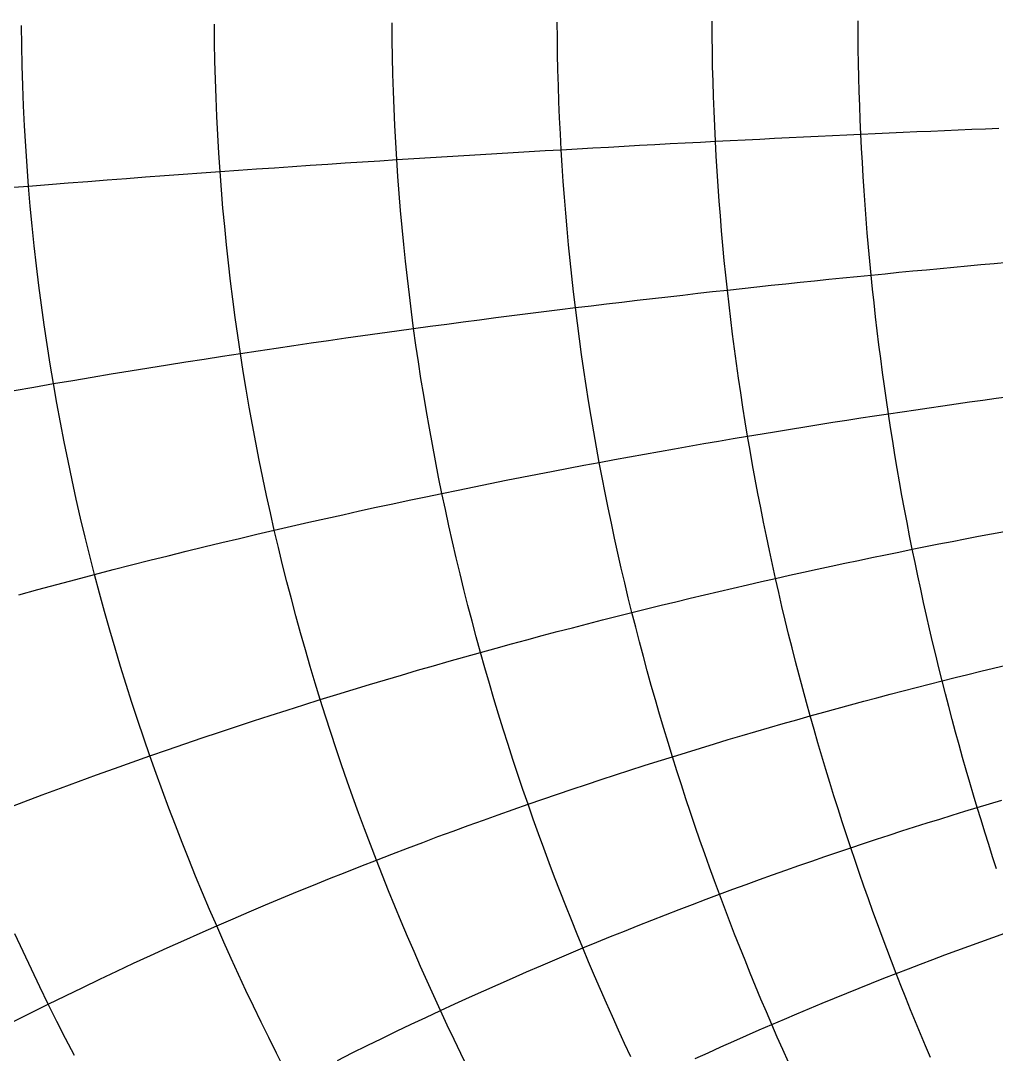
# Model space of a CAD drawing. Header units: metres. Extents: x -3.79 to 3.79, y -1 to 0.
# Drawn here: x -0.8034 to -0.4814, y -0.3447 to -0.0037 of the extents above; entities that cross this region are included whole.
import ezdxf

# ---------------------------------------------------------------- set-up
doc = ezdxf.new("R2010")
doc.units = ezdxf.units.M

msp = doc.modelspace()

# ---------------------------------------------------------------- linework, layer by layer
for p, q in [((-0.80298, -0.01192), (-0.80306, -0.00527)), ((-0.7394, -0.01093), (-0.73946, -0.00484)), ((-0.68078, -0.01013), (-0.68083, -0.00448)), ((-0.62627, -0.00945), (-0.62631, -0.00418)), ((-0.5752, -0.00889), (-0.57524, -0.00393)), ((-0.52704, -0.00841), (-0.52708, -0.00372)), ((-0.68068, -0.01577), (-0.68078, -0.01013)), ((-0.62619, -0.01472), (-0.62627, -0.00945)), ((-0.57513, -0.01384), (-0.5752, -0.00889)), ((-0.52699, -0.01309), (-0.52704, -0.00841)), ((-0.80284, -0.01856), (-0.80298, -0.01192)), ((-0.73928, -0.01703), (-0.7394, -0.01093)), ((-0.52691, -0.01777), (-0.52699, -0.01309)), ((-0.73912, -0.02312), (-0.73928, -0.01703)), ((-0.68055, -0.02141), (-0.68068, -0.01577)), ((-0.62608, -0.01999), (-0.62619, -0.01472)), ((-0.57504, -0.01879), (-0.57513, -0.01384)), ((-0.80264, -0.02519), (-0.80284, -0.01856)), ((-0.62593, -0.02525), (-0.62608, -0.01999)), ((-0.57491, -0.02374), (-0.57504, -0.01879)), ((-0.5268, -0.02246), (-0.52691, -0.01777)), ((-0.73891, -0.0292), (-0.73912, -0.02312)), ((-0.68037, -0.02705), (-0.68055, -0.02141)), ((-0.57476, -0.02869), (-0.57491, -0.02374)), ((-0.52667, -0.02714), (-0.5268, -0.02246)), ((-0.80238, -0.03183), (-0.80264, -0.02519)), ((-0.68015, -0.03268), (-0.68037, -0.02705)), ((-0.62575, -0.03051), (-0.62593, -0.02525)), ((-0.52651, -0.03182), (-0.52667, -0.02714)), ((-0.73864, -0.03529), (-0.73891, -0.0292)), ((-0.62553, -0.03577), (-0.62575, -0.03051)), ((-0.57458, -0.03363), (-0.57476, -0.02869)), ((-0.80206, -0.03845), (-0.80238, -0.03183)), ((-0.6799, -0.03831), (-0.68015, -0.03268)), ((-0.57437, -0.03857), (-0.57458, -0.03363)), ((-0.52633, -0.03649), (-0.52651, -0.03182)), ((-0.73833, -0.04136), (-0.73864, -0.03529)), ((-0.62528, -0.04103), (-0.62553, -0.03577)), ((-0.52613, -0.04116), (-0.52633, -0.03649)), ((-0.80168, -0.04507), (-0.80206, -0.03845)), ((-0.6796, -0.04394), (-0.6799, -0.03831)), ((-0.57413, -0.04351), (-0.57437, -0.03857)), ((-0.52147, -0.04095), (-0.51684, -0.04074)), ((-0.51684, -0.04074), (-0.51223, -0.04053)), ((-0.51223, -0.04053), (-0.50764, -0.04033)), ((-0.50764, -0.04033), (-0.50307, -0.04012)), ((-0.50307, -0.04012), (-0.49853, -0.03993)), ((-0.49853, -0.03993), (-0.49401, -0.03973)), ((-0.49401, -0.03973), (-0.48951, -0.03954)), ((-0.48951, -0.03954), (-0.48504, -0.03935)), ((-0.48504, -0.03935), (-0.48058, -0.03916)), ((-0.73798, -0.04743), (-0.73833, -0.04136)), ((-0.67926, -0.04956), (-0.6796, -0.04394)), ((-0.625, -0.04628), (-0.62528, -0.04103)), ((-0.5941, -0.04456), (-0.58907, -0.04429)), ((-0.58907, -0.04429), (-0.58406, -0.04403)), ((-0.58406, -0.04403), (-0.57908, -0.04377)), ((-0.57908, -0.04377), (-0.57413, -0.04351)), ((-0.57413, -0.04351), (-0.56921, -0.04326)), ((-0.57386, -0.04844), (-0.57413, -0.04351)), ((-0.56921, -0.04326), (-0.56431, -0.04301)), ((-0.56431, -0.04301), (-0.55945, -0.04277)), ((-0.55945, -0.04277), (-0.55461, -0.04253)), ((-0.55461, -0.04253), (-0.5498, -0.04229)), ((-0.5498, -0.04229), (-0.54501, -0.04206)), ((-0.54501, -0.04206), (-0.54026, -0.04183)), ((-0.54026, -0.04183), (-0.53552, -0.0416)), ((-0.53552, -0.0416), (-0.53081, -0.04138)), ((-0.53081, -0.04138), (-0.52613, -0.04116)), ((-0.52613, -0.04116), (-0.52147, -0.04095)), ((-0.5259, -0.04583), (-0.52613, -0.04116)), ((-0.80124, -0.05168), (-0.80168, -0.04507)), ((-0.73757, -0.0535), (-0.73798, -0.04743)), ((-0.65167, -0.04784), (-0.64626, -0.04752)), ((-0.64626, -0.04752), (-0.64089, -0.0472)), ((-0.64089, -0.0472), (-0.63556, -0.04689)), ((-0.63556, -0.04689), (-0.63026, -0.04658)), ((-0.63026, -0.04658), (-0.625, -0.04628)), ((-0.625, -0.04628), (-0.61977, -0.04598)), ((-0.62468, -0.05152), (-0.625, -0.04628)), ((-0.61977, -0.04598), (-0.61457, -0.04568)), ((-0.61457, -0.04568), (-0.60941, -0.0454)), ((-0.60941, -0.0454), (-0.60427, -0.04511)), ((-0.60427, -0.04511), (-0.59917, -0.04484)), ((-0.59917, -0.04484), (-0.5941, -0.04456)), ((-0.52565, -0.0505), (-0.5259, -0.04583)), ((-0.70786, -0.05143), (-0.70206, -0.05105)), ((-0.70206, -0.05105), (-0.69629, -0.05066)), ((-0.69629, -0.05066), (-0.69058, -0.05029)), ((-0.69058, -0.05029), (-0.6849, -0.04992)), ((-0.6849, -0.04992), (-0.67926, -0.04956)), ((-0.67926, -0.04956), (-0.67366, -0.0492)), ((-0.67888, -0.05517), (-0.67926, -0.04956)), ((-0.67366, -0.0492), (-0.66811, -0.04885)), ((-0.66811, -0.04885), (-0.66259, -0.04851)), ((-0.66259, -0.04851), (-0.65711, -0.04818)), ((-0.65711, -0.04818), (-0.65167, -0.04784)), ((-0.57356, -0.05337), (-0.57386, -0.04844)), ((-0.52537, -0.05516), (-0.52565, -0.0505)), ((-0.80074, -0.05828), (-0.80124, -0.05168)), ((-0.75596, -0.05483), (-0.74978, -0.05438)), ((-0.74978, -0.05438), (-0.74365, -0.05393)), ((-0.74365, -0.05393), (-0.73757, -0.0535)), ((-0.73757, -0.0535), (-0.73153, -0.05307)), ((-0.73711, -0.05955), (-0.73757, -0.0535)), ((-0.73153, -0.05307), (-0.72555, -0.05265)), ((-0.72555, -0.05265), (-0.71961, -0.05224)), ((-0.71961, -0.05224), (-0.71371, -0.05183)), ((-0.71371, -0.05183), (-0.70786, -0.05143)), ((-0.62433, -0.05676), (-0.62468, -0.05152)), ((-0.57324, -0.0583), (-0.57356, -0.05337)), ((-0.80074, -0.05828), (-0.79418, -0.05776)), ((-0.79418, -0.05776), (-0.78767, -0.05724)), ((-0.78767, -0.05724), (-0.78122, -0.05674)), ((-0.78122, -0.05674), (-0.77483, -0.05625)), ((-0.77483, -0.05625), (-0.76849, -0.05577)), ((-0.76849, -0.05577), (-0.7622, -0.05529)), ((-0.7622, -0.05529), (-0.75596, -0.05483)), ((-0.67846, -0.06078), (-0.67888, -0.05517)), ((-0.62394, -0.06199), (-0.62433, -0.05676)), ((-0.52507, -0.05982), (-0.52537, -0.05516)), ((-0.80737, -0.05881), (-0.80074, -0.05828)), ((-0.80019, -0.06487), (-0.80074, -0.05828)), ((-0.73661, -0.06559), (-0.73711, -0.05955)), ((-0.67801, -0.06637), (-0.67846, -0.06078)), ((-0.57288, -0.06322), (-0.57324, -0.0583)), ((-0.52475, -0.06447), (-0.52507, -0.05982)), ((-0.62353, -0.06722), (-0.62394, -0.06199)), ((-0.5725, -0.06813), (-0.57288, -0.06322)), ((-0.52439, -0.06911), (-0.52475, -0.06447)), ((-0.79957, -0.07144), (-0.80019, -0.06487)), ((-0.73605, -0.07163), (-0.73661, -0.06559)), ((-0.67751, -0.07196), (-0.67801, -0.06637)), ((-0.62308, -0.07243), (-0.62353, -0.06722)), ((-0.57209, -0.07303), (-0.5725, -0.06813)), ((-0.79889, -0.07801), (-0.79957, -0.07144)), ((-0.52402, -0.07376), (-0.52439, -0.06911)), ((-0.73545, -0.07765), (-0.73605, -0.07163)), ((-0.67697, -0.07754), (-0.67751, -0.07196)), ((-0.62259, -0.07764), (-0.62308, -0.07243)), ((-0.57165, -0.07793), (-0.57209, -0.07303)), ((-0.52362, -0.07839), (-0.52402, -0.07376)), ((-0.79816, -0.08455), (-0.79889, -0.07801)), ((-0.73481, -0.08366), (-0.73545, -0.07765)), ((-0.67639, -0.08311), (-0.67697, -0.07754)), ((-0.62207, -0.08285), (-0.62259, -0.07764)), ((-0.57119, -0.08282), (-0.57165, -0.07793)), ((-0.5232, -0.08302), (-0.52362, -0.07839)), ((-0.79737, -0.09109), (-0.79816, -0.08455)), ((-0.73411, -0.08966), (-0.73481, -0.08366)), ((-0.67578, -0.08867), (-0.67639, -0.08311)), ((-0.62152, -0.08804), (-0.62207, -0.08285)), ((-0.57069, -0.08771), (-0.57119, -0.08282)), ((-0.52276, -0.08764), (-0.5232, -0.08302)), ((-0.49995, -0.08545), (-0.49546, -0.08503)), ((-0.49546, -0.08503), (-0.49099, -0.08461)), ((-0.49099, -0.08461), (-0.48654, -0.08421)), ((-0.48654, -0.08421), (-0.48211, -0.08381)), ((-0.48211, -0.08381), (-0.47769, -0.08341)), ((-0.62094, -0.09322), (-0.62152, -0.08804)), ((-0.57017, -0.09258), (-0.57069, -0.08771)), ((-0.53672, -0.08904), (-0.53204, -0.08857)), ((-0.53204, -0.08857), (-0.52739, -0.0881)), ((-0.52739, -0.0881), (-0.52276, -0.08764)), ((-0.52276, -0.08764), (-0.51815, -0.08719)), ((-0.52229, -0.09225), (-0.52276, -0.08764)), ((-0.51815, -0.08719), (-0.51357, -0.08674)), ((-0.51357, -0.08674), (-0.50901, -0.0863)), ((-0.50901, -0.0863), (-0.50447, -0.08587)), ((-0.50447, -0.08587), (-0.49995, -0.08545)), ((-0.79652, -0.0976), (-0.79737, -0.09109)), ((-0.73337, -0.09565), (-0.73411, -0.08966)), ((-0.67512, -0.09422), (-0.67578, -0.08867)), ((-0.57017, -0.09258), (-0.56532, -0.09205)), ((-0.56532, -0.09205), (-0.56048, -0.09153)), ((-0.56048, -0.09153), (-0.55568, -0.09102)), ((-0.55568, -0.09102), (-0.5509, -0.09051)), ((-0.5509, -0.09051), (-0.54615, -0.09001)), ((-0.54615, -0.09001), (-0.54142, -0.08952)), ((-0.54142, -0.08952), (-0.53672, -0.08904)), ((-0.67443, -0.09976), (-0.67512, -0.09422)), ((-0.62033, -0.09839), (-0.62094, -0.09322)), ((-0.59991, -0.09595), (-0.59488, -0.09537)), ((-0.59488, -0.09537), (-0.58988, -0.09479)), ((-0.58988, -0.09479), (-0.58491, -0.09423)), ((-0.58491, -0.09423), (-0.57997, -0.09367)), ((-0.57997, -0.09367), (-0.57506, -0.09312)), ((-0.57506, -0.09312), (-0.57017, -0.09258)), ((-0.56962, -0.09745), (-0.57017, -0.09258)), ((-0.5218, -0.09686), (-0.52229, -0.09225)), ((-0.79561, -0.1041), (-0.79652, -0.0976)), ((-0.73258, -0.10162), (-0.73337, -0.09565)), ((-0.62551, -0.09903), (-0.62033, -0.09839)), ((-0.62033, -0.09839), (-0.61518, -0.09777)), ((-0.61968, -0.10356), (-0.62033, -0.09839)), ((-0.61518, -0.09777), (-0.61006, -0.09715)), ((-0.61006, -0.09715), (-0.60497, -0.09655)), ((-0.60497, -0.09655), (-0.59991, -0.09595)), ((-0.56905, -0.10231), (-0.56962, -0.09745)), ((-0.52129, -0.10146), (-0.5218, -0.09686)), ((-0.73175, -0.10757), (-0.73258, -0.10162)), ((-0.6737, -0.10528), (-0.67443, -0.09976)), ((-0.65193, -0.10238), (-0.64658, -0.10169)), ((-0.64658, -0.10169), (-0.64126, -0.10101)), ((-0.64126, -0.10101), (-0.63598, -0.10034)), ((-0.63598, -0.10034), (-0.63073, -0.09968)), ((-0.63073, -0.09968), (-0.62551, -0.09903)), ((-0.52075, -0.10605), (-0.52129, -0.10146)), ((-0.79465, -0.11058), (-0.79561, -0.1041)), ((-0.67923, -0.10604), (-0.6737, -0.10528)), ((-0.6737, -0.10528), (-0.6682, -0.10454)), ((-0.67293, -0.11079), (-0.6737, -0.10528)), ((-0.6682, -0.10454), (-0.66274, -0.1038)), ((-0.66274, -0.1038), (-0.65732, -0.10309)), ((-0.65732, -0.10309), (-0.65193, -0.10238)), ((-0.619, -0.10871), (-0.61968, -0.10356)), ((-0.56845, -0.10716), (-0.56905, -0.10231)), ((-0.73087, -0.11351), (-0.73175, -0.10757)), ((-0.70176, -0.1092), (-0.69607, -0.10839)), ((-0.69607, -0.10839), (-0.69042, -0.10759)), ((-0.69042, -0.10759), (-0.68481, -0.10681)), ((-0.68481, -0.10681), (-0.67923, -0.10604)), ((-0.61829, -0.11385), (-0.619, -0.10871)), ((-0.56782, -0.11199), (-0.56845, -0.10716)), ((-0.52019, -0.11063), (-0.52075, -0.10605)), ((-0.79364, -0.11704), (-0.79465, -0.11058)), ((-0.72496, -0.11262), (-0.7191, -0.11174)), ((-0.7191, -0.11174), (-0.71328, -0.11088)), ((-0.71328, -0.11088), (-0.7075, -0.11003)), ((-0.7075, -0.11003), (-0.70176, -0.1092)), ((-0.67212, -0.11628), (-0.67293, -0.11079)), ((-0.56716, -0.11682), (-0.56782, -0.11199)), ((-0.5196, -0.11521), (-0.52019, -0.11063)), ((-0.74886, -0.1163), (-0.74282, -0.11535)), ((-0.74282, -0.11535), (-0.73682, -0.11442)), ((-0.73682, -0.11442), (-0.73087, -0.11351)), ((-0.73087, -0.11351), (-0.72496, -0.11262)), ((-0.72994, -0.11943), (-0.73087, -0.11351)), ((-0.61755, -0.11897), (-0.61829, -0.11385)), ((-0.519, -0.11977), (-0.5196, -0.11521)), ((-0.79256, -0.12347), (-0.79364, -0.11704)), ((-0.77353, -0.12027), (-0.76729, -0.11925)), ((-0.76729, -0.11925), (-0.7611, -0.11825)), ((-0.7611, -0.11825), (-0.75496, -0.11726)), ((-0.75496, -0.11726), (-0.74886, -0.1163)), ((-0.67128, -0.12176), (-0.67212, -0.11628)), ((-0.61678, -0.12409), (-0.61755, -0.11897)), ((-0.56648, -0.12164), (-0.56716, -0.11682)), ((-0.79256, -0.12347), (-0.78617, -0.12238)), ((-0.78617, -0.12238), (-0.77982, -0.12132)), ((-0.77982, -0.12132), (-0.77353, -0.12027)), ((-0.72897, -0.12534), (-0.72994, -0.11943)), ((-0.67039, -0.12723), (-0.67128, -0.12176)), ((-0.56577, -0.12645), (-0.56648, -0.12164)), ((-0.51837, -0.12433), (-0.519, -0.11977)), ((-0.80552, -0.12571), (-0.79902, -0.12458)), ((-0.79902, -0.12458), (-0.79256, -0.12347)), ((-0.79144, -0.12988), (-0.79256, -0.12347)), ((-0.72796, -0.13122), (-0.72897, -0.12534)), ((-0.61597, -0.12919), (-0.61678, -0.12409)), ((-0.51772, -0.12887), (-0.51837, -0.12433)), ((-0.66948, -0.13268), (-0.67039, -0.12723)), ((-0.61514, -0.13428), (-0.61597, -0.12919)), ((-0.56503, -0.13124), (-0.56577, -0.12645)), ((-0.51705, -0.1334), (-0.51772, -0.12887)), ((-0.49467, -0.13012), (-0.49025, -0.12949)), ((-0.49025, -0.12949), (-0.48586, -0.12887)), ((-0.48586, -0.12887), (-0.48149, -0.12826)), ((-0.48149, -0.12826), (-0.47713, -0.12766)), ((-0.79026, -0.13627), (-0.79144, -0.12988)), ((-0.7269, -0.13708), (-0.72796, -0.13122)), ((-0.66852, -0.13811), (-0.66948, -0.13268)), ((-0.56427, -0.13602), (-0.56503, -0.13124)), ((-0.51705, -0.1334), (-0.51253, -0.13273)), ((-0.51253, -0.13273), (-0.50803, -0.13206)), ((-0.50803, -0.13206), (-0.50356, -0.1314)), ((-0.50356, -0.1314), (-0.4991, -0.13076)), ((-0.4991, -0.13076), (-0.49467, -0.13012)), ((-0.78903, -0.14264), (-0.79026, -0.13627)), ((-0.61427, -0.13935), (-0.61514, -0.13428)), ((-0.56349, -0.14079), (-0.56427, -0.13602)), ((-0.53998, -0.13695), (-0.53535, -0.13622)), ((-0.53535, -0.13622), (-0.53074, -0.1355)), ((-0.53074, -0.1355), (-0.52615, -0.13479)), ((-0.52615, -0.13479), (-0.52159, -0.13409)), ((-0.52159, -0.13409), (-0.51705, -0.1334)), ((-0.51636, -0.13793), (-0.51705, -0.1334)), ((-0.7258, -0.14293), (-0.7269, -0.13708)), ((-0.66753, -0.14353), (-0.66852, -0.13811)), ((-0.61338, -0.14441), (-0.61427, -0.13935)), ((-0.55874, -0.14), (-0.55401, -0.13922)), ((-0.55401, -0.13922), (-0.54931, -0.13845)), ((-0.54931, -0.13845), (-0.54463, -0.1377)), ((-0.54463, -0.1377), (-0.53998, -0.13695)), ((-0.51564, -0.14244), (-0.51636, -0.13793)), ((-0.78774, -0.14898), (-0.78903, -0.14264)), ((-0.72466, -0.14875), (-0.7258, -0.14293)), ((-0.5779, -0.14325), (-0.57307, -0.14242)), ((-0.57307, -0.14242), (-0.56827, -0.1416)), ((-0.56827, -0.1416), (-0.56349, -0.14079)), ((-0.56349, -0.14079), (-0.55874, -0.14)), ((-0.56268, -0.14555), (-0.56349, -0.14079)), ((-0.5149, -0.14694), (-0.51564, -0.14244)), ((-0.66651, -0.14893), (-0.66753, -0.14353)), ((-0.61246, -0.14945), (-0.61338, -0.14441)), ((-0.59748, -0.14671), (-0.59254, -0.14582)), ((-0.59254, -0.14582), (-0.58763, -0.14495)), ((-0.58763, -0.14495), (-0.58275, -0.14409)), ((-0.58275, -0.14409), (-0.5779, -0.14325)), ((-0.56184, -0.1503), (-0.56268, -0.14555)), ((-0.78641, -0.15529), (-0.78774, -0.14898)), ((-0.72347, -0.15455), (-0.72466, -0.14875)), ((-0.66545, -0.15431), (-0.66651, -0.14893)), ((-0.61751, -0.1504), (-0.61246, -0.14945)), ((-0.61246, -0.14945), (-0.60743, -0.14852)), ((-0.6115, -0.15448), (-0.61246, -0.14945)), ((-0.60743, -0.14852), (-0.60244, -0.14761)), ((-0.60244, -0.14761), (-0.59748, -0.14671)), ((-0.51415, -0.15144), (-0.5149, -0.14694)), ((-0.63801, -0.15435), (-0.63284, -0.15333)), ((-0.63284, -0.15333), (-0.6277, -0.15234)), ((-0.6277, -0.15234), (-0.62259, -0.15136)), ((-0.62259, -0.15136), (-0.61751, -0.1504)), ((-0.56098, -0.15503), (-0.56184, -0.1503)), ((-0.51337, -0.15591), (-0.51415, -0.15144)), ((-0.78502, -0.16158), (-0.78641, -0.15529)), ((-0.72225, -0.16033), (-0.72347, -0.15455)), ((-0.66436, -0.15967), (-0.66545, -0.15431)), ((-0.65372, -0.15748), (-0.64845, -0.15642)), ((-0.64845, -0.15642), (-0.64322, -0.15537)), ((-0.64322, -0.15537), (-0.63801, -0.15435)), ((-0.61052, -0.15949), (-0.6115, -0.15448)), ((-0.5601, -0.15974), (-0.56098, -0.15503)), ((-0.51257, -0.16038), (-0.51337, -0.15591)), ((-0.66973, -0.16079), (-0.66436, -0.15967)), ((-0.66436, -0.15967), (-0.65902, -0.15857)), ((-0.66323, -0.16501), (-0.66436, -0.15967)), ((-0.65902, -0.15857), (-0.65372, -0.15748)), ((-0.60951, -0.16449), (-0.61052, -0.15949)), ((-0.55919, -0.16445), (-0.5601, -0.15974)), ((-0.78358, -0.16784), (-0.78502, -0.16158)), ((-0.72098, -0.16609), (-0.72225, -0.16033)), ((-0.68604, -0.16427), (-0.68057, -0.16309)), ((-0.68057, -0.16309), (-0.67513, -0.16193)), ((-0.67513, -0.16193), (-0.66973, -0.16079)), ((-0.51175, -0.16484), (-0.51257, -0.16038)), ((-0.71967, -0.17182), (-0.72098, -0.16609)), ((-0.70269, -0.16795), (-0.6971, -0.1667)), ((-0.6971, -0.1667), (-0.69155, -0.16548)), ((-0.69155, -0.16548), (-0.68604, -0.16427)), ((-0.66207, -0.17033), (-0.66323, -0.16501)), ((-0.60847, -0.16947), (-0.60951, -0.16449)), ((-0.55825, -0.16914), (-0.55919, -0.16445)), ((-0.51091, -0.16928), (-0.51175, -0.16484)), ((-0.7821, -0.17407), (-0.78358, -0.16784)), ((-0.71967, -0.17182), (-0.71397, -0.17051)), ((-0.71397, -0.17051), (-0.70831, -0.16922)), ((-0.70831, -0.16922), (-0.70269, -0.16795)), ((-0.66087, -0.17564), (-0.66207, -0.17033)), ((-0.60741, -0.17443), (-0.60847, -0.16947)), ((-0.5573, -0.17381), (-0.55825, -0.16914)), ((-0.51004, -0.17371), (-0.51091, -0.16928)), ((-0.73119, -0.17453), (-0.72541, -0.17316)), ((-0.72541, -0.17316), (-0.71967, -0.17182)), ((-0.71832, -0.17753), (-0.71967, -0.17182)), ((-0.55632, -0.17847), (-0.5573, -0.17381)), ((-0.50916, -0.17813), (-0.51004, -0.17371)), ((-0.49168, -0.17467), (-0.48736, -0.17383)), ((-0.48736, -0.17383), (-0.48305, -0.17301)), ((-0.48305, -0.17301), (-0.47876, -0.1722)), ((-0.78056, -0.18027), (-0.7821, -0.17407)), ((-0.74288, -0.17734), (-0.73701, -0.17592)), ((-0.73701, -0.17592), (-0.73119, -0.17453)), ((-0.65964, -0.18092), (-0.66087, -0.17564)), ((-0.60631, -0.17937), (-0.60741, -0.17443)), ((-0.50916, -0.17813), (-0.50476, -0.17724)), ((-0.50476, -0.17724), (-0.50038, -0.17637)), ((-0.50038, -0.17637), (-0.49602, -0.17551)), ((-0.49602, -0.17551), (-0.49168, -0.17467)), ((-0.77898, -0.18643), (-0.78056, -0.18027)), ((-0.76073, -0.18175), (-0.75474, -0.18025)), ((-0.75474, -0.18025), (-0.74879, -0.17878)), ((-0.74879, -0.17878), (-0.74288, -0.17734)), ((-0.71694, -0.18321), (-0.71832, -0.17753)), ((-0.60519, -0.1843), (-0.60631, -0.17937)), ((-0.55532, -0.18311), (-0.55632, -0.17847)), ((-0.52248, -0.18086), (-0.51802, -0.17993)), ((-0.51802, -0.17993), (-0.51358, -0.17902)), ((-0.51358, -0.17902), (-0.50916, -0.17813)), ((-0.50826, -0.18253), (-0.50916, -0.17813)), ((-0.77285, -0.18484), (-0.76677, -0.18328)), ((-0.76677, -0.18328), (-0.76073, -0.18175)), ((-0.71551, -0.18887), (-0.71694, -0.18321)), ((-0.65838, -0.18618), (-0.65964, -0.18092)), ((-0.55429, -0.18774), (-0.55532, -0.18311)), ((-0.54053, -0.1847), (-0.53599, -0.18372)), ((-0.53599, -0.18372), (-0.53146, -0.18275)), ((-0.53146, -0.18275), (-0.52696, -0.1818)), ((-0.52696, -0.1818), (-0.52248, -0.18086)), ((-0.50734, -0.18692), (-0.50826, -0.18253)), ((-0.78516, -0.18805), (-0.77898, -0.18643)), ((-0.77898, -0.18643), (-0.77285, -0.18484)), ((-0.77735, -0.19257), (-0.77898, -0.18643)), ((-0.65709, -0.19142), (-0.65838, -0.18618)), ((-0.60404, -0.18921), (-0.60519, -0.1843)), ((-0.55429, -0.18774), (-0.54968, -0.18671)), ((-0.54968, -0.18671), (-0.54509, -0.1857)), ((-0.54509, -0.1857), (-0.54053, -0.1847)), ((-0.5064, -0.19129), (-0.50734, -0.18692)), ((-0.79765, -0.1914), (-0.79138, -0.18971)), ((-0.79138, -0.18971), (-0.78516, -0.18805)), ((-0.71405, -0.1945), (-0.71551, -0.18887)), ((-0.60287, -0.1941), (-0.60404, -0.18921)), ((-0.57295, -0.19202), (-0.56825, -0.19093)), ((-0.56825, -0.19093), (-0.56358, -0.18985)), ((-0.56358, -0.18985), (-0.55892, -0.18879)), ((-0.55892, -0.18879), (-0.55429, -0.18774)), ((-0.55324, -0.19235), (-0.55429, -0.18774)), ((-0.80397, -0.19312), (-0.79765, -0.1914)), ((-0.77568, -0.19867), (-0.77735, -0.19257)), ((-0.65577, -0.19663), (-0.65709, -0.19142)), ((-0.60167, -0.19897), (-0.60287, -0.1941)), ((-0.5872, -0.19541), (-0.58243, -0.19427)), ((-0.58243, -0.19427), (-0.57768, -0.19314)), ((-0.57768, -0.19314), (-0.57295, -0.19202)), ((-0.55217, -0.19695), (-0.55324, -0.19235)), ((-0.50545, -0.19565), (-0.5064, -0.19129)), ((-0.71254, -0.20011), (-0.71405, -0.1945)), ((-0.65441, -0.20183), (-0.65577, -0.19663)), ((-0.60167, -0.19897), (-0.59682, -0.19776)), ((-0.59682, -0.19776), (-0.592, -0.19658)), ((-0.592, -0.19658), (-0.5872, -0.19541)), ((-0.55108, -0.20153), (-0.55217, -0.19695)), ((-0.50447, -0.2), (-0.50545, -0.19565)), ((-0.77396, -0.20475), (-0.77568, -0.19867)), ((-0.71101, -0.20569), (-0.71254, -0.20011)), ((-0.61144, -0.20144), (-0.60654, -0.20019)), ((-0.60654, -0.20019), (-0.60167, -0.19897)), ((-0.60044, -0.20382), (-0.60167, -0.19897)), ((-0.50347, -0.20433), (-0.50447, -0.2)), ((-0.65303, -0.207), (-0.65441, -0.20183)), ((-0.6263, -0.20529), (-0.62132, -0.20398)), ((-0.62132, -0.20398), (-0.61637, -0.2027)), ((-0.61637, -0.2027), (-0.61144, -0.20144)), ((-0.59919, -0.20865), (-0.60044, -0.20382)), ((-0.54996, -0.20609), (-0.55108, -0.20153)), ((-0.50246, -0.20865), (-0.50347, -0.20433)), ((-0.77219, -0.21079), (-0.77396, -0.20475)), ((-0.70943, -0.21124), (-0.71101, -0.20569)), ((-0.65162, -0.21214), (-0.65303, -0.207)), ((-0.64141, -0.20933), (-0.63634, -0.20796)), ((-0.63634, -0.20796), (-0.63131, -0.20661)), ((-0.63131, -0.20661), (-0.6263, -0.20529)), ((-0.54883, -0.21064), (-0.54996, -0.20609)), ((-0.77038, -0.21679), (-0.77219, -0.21079)), ((-0.70782, -0.21676), (-0.70943, -0.21124)), ((-0.65162, -0.21214), (-0.6465, -0.21073)), ((-0.6465, -0.21073), (-0.64141, -0.20933)), ((-0.59791, -0.21346), (-0.59919, -0.20865)), ((-0.54767, -0.21517), (-0.54883, -0.21064)), ((-0.50143, -0.21295), (-0.50246, -0.20865)), ((-0.66195, -0.21505), (-0.65677, -0.21358)), ((-0.65677, -0.21358), (-0.65162, -0.21214)), ((-0.65017, -0.21727), (-0.65162, -0.21214)), ((-0.59661, -0.21825), (-0.59791, -0.21346)), ((-0.50038, -0.21724), (-0.50143, -0.21295)), ((-0.76853, -0.22276), (-0.77038, -0.21679)), ((-0.70618, -0.22225), (-0.70782, -0.21676)), ((-0.67767, -0.2196), (-0.6724, -0.21805)), ((-0.6724, -0.21805), (-0.66716, -0.21654)), ((-0.66716, -0.21654), (-0.66195, -0.21505)), ((-0.6487, -0.22237), (-0.65017, -0.21727)), ((-0.59529, -0.22302), (-0.59661, -0.21825)), ((-0.54649, -0.21968), (-0.54767, -0.21517)), ((-0.49931, -0.22151), (-0.50038, -0.21724)), ((-0.4866, -0.21835), (-0.48239, -0.21733)), ((-0.48239, -0.21733), (-0.4782, -0.21632)), ((-0.6883, -0.22276), (-0.68297, -0.22116)), ((-0.68297, -0.22116), (-0.67767, -0.2196)), ((-0.5453, -0.22417), (-0.54649, -0.21968)), ((-0.50358, -0.22259), (-0.49931, -0.22151)), ((-0.49931, -0.22151), (-0.49506, -0.22044)), ((-0.49823, -0.22576), (-0.49931, -0.22151)), ((-0.49506, -0.22044), (-0.49082, -0.21939)), ((-0.49082, -0.21939), (-0.4866, -0.21835)), ((-0.76664, -0.22869), (-0.76853, -0.22276)), ((-0.7045, -0.22771), (-0.70618, -0.22225)), ((-0.69907, -0.22603), (-0.69367, -0.22438)), ((-0.69367, -0.22438), (-0.6883, -0.22276)), ((-0.6472, -0.22744), (-0.6487, -0.22237)), ((-0.59394, -0.22777), (-0.59529, -0.22302)), ((-0.54408, -0.22864), (-0.5453, -0.22417)), ((-0.5165, -0.22594), (-0.51218, -0.22481)), ((-0.51218, -0.22481), (-0.50787, -0.22369)), ((-0.50787, -0.22369), (-0.50358, -0.22259)), ((-0.70997, -0.22942), (-0.7045, -0.22771)), ((-0.7045, -0.22771), (-0.69907, -0.22603)), ((-0.70279, -0.23315), (-0.7045, -0.22771)), ((-0.64567, -0.23249), (-0.6472, -0.22744)), ((-0.59257, -0.2325), (-0.59394, -0.22777)), ((-0.52959, -0.22944), (-0.52521, -0.22826)), ((-0.52521, -0.22826), (-0.52085, -0.22709)), ((-0.52085, -0.22709), (-0.5165, -0.22594)), ((-0.49712, -0.23), (-0.49823, -0.22576)), ((-0.76471, -0.23459), (-0.76664, -0.22869)), ((-0.721, -0.23293), (-0.71547, -0.23116)), ((-0.71547, -0.23116), (-0.70997, -0.22942)), ((-0.54284, -0.2331), (-0.54408, -0.22864)), ((-0.54284, -0.2331), (-0.53841, -0.23186)), ((-0.53841, -0.23186), (-0.53399, -0.23064)), ((-0.53399, -0.23064), (-0.52959, -0.22944)), ((-0.49601, -0.23423), (-0.49712, -0.23)), ((-0.76274, -0.24045), (-0.76471, -0.23459)), ((-0.73217, -0.23657), (-0.72657, -0.23474)), ((-0.72657, -0.23474), (-0.721, -0.23293)), ((-0.70105, -0.23855), (-0.70279, -0.23315)), ((-0.64412, -0.23751), (-0.64567, -0.23249)), ((-0.59117, -0.23721), (-0.59257, -0.2325)), ((-0.55178, -0.23563), (-0.5473, -0.23435)), ((-0.5473, -0.23435), (-0.54284, -0.2331)), ((-0.54159, -0.23753), (-0.54284, -0.2331)), ((-0.49487, -0.23844), (-0.49601, -0.23423)), ((-0.74348, -0.24035), (-0.73781, -0.23844)), ((-0.73781, -0.23844), (-0.73217, -0.23657)), ((-0.69927, -0.24392), (-0.70105, -0.23855)), ((-0.64254, -0.24251), (-0.64412, -0.23751)), ((-0.58975, -0.24189), (-0.59117, -0.23721)), ((-0.56532, -0.23957), (-0.56079, -0.23824)), ((-0.56079, -0.23824), (-0.55627, -0.23692)), ((-0.55627, -0.23692), (-0.55178, -0.23563)), ((-0.54031, -0.24195), (-0.54159, -0.23753)), ((-0.49372, -0.24263), (-0.49487, -0.23844)), ((-0.76073, -0.24627), (-0.76274, -0.24045)), ((-0.74919, -0.24229), (-0.74348, -0.24035)), ((-0.58831, -0.24655), (-0.58975, -0.24189)), ((-0.57446, -0.2423), (-0.56988, -0.24093)), ((-0.56988, -0.24093), (-0.56532, -0.23957)), ((-0.53902, -0.24635), (-0.54031, -0.24195)), ((-0.76073, -0.24627), (-0.75494, -0.24426)), ((-0.75494, -0.24426), (-0.74919, -0.24229)), ((-0.69746, -0.24926), (-0.69927, -0.24392)), ((-0.64093, -0.24749), (-0.64254, -0.24251)), ((-0.58831, -0.24655), (-0.58367, -0.24511)), ((-0.58367, -0.24511), (-0.57905, -0.2437)), ((-0.57905, -0.2437), (-0.57446, -0.2423)), ((-0.49256, -0.2468), (-0.49372, -0.24263)), ((-0.77241, -0.25041), (-0.76655, -0.24832)), ((-0.76655, -0.24832), (-0.76073, -0.24627)), ((-0.75868, -0.25206), (-0.76073, -0.24627)), ((-0.63929, -0.25243), (-0.64093, -0.24749)), ((-0.59766, -0.2495), (-0.59298, -0.24802)), ((-0.59298, -0.24802), (-0.58831, -0.24655)), ((-0.58685, -0.25119), (-0.58831, -0.24655)), ((-0.5377, -0.25073), (-0.53902, -0.24635)), ((-0.49137, -0.25096), (-0.49256, -0.2468)), ((-0.77831, -0.25253), (-0.77241, -0.25041)), ((-0.75659, -0.2578), (-0.75868, -0.25206)), ((-0.69562, -0.25457), (-0.69746, -0.24926)), ((-0.6071, -0.25254), (-0.60237, -0.25101)), ((-0.60237, -0.25101), (-0.59766, -0.2495)), ((-0.58537, -0.25581), (-0.58685, -0.25119)), ((-0.53637, -0.25509), (-0.5377, -0.25073)), ((-0.49018, -0.2551), (-0.49137, -0.25096)), ((-0.79023, -0.25691), (-0.78425, -0.2547)), ((-0.78425, -0.2547), (-0.77831, -0.25253)), ((-0.69376, -0.25985), (-0.69562, -0.25457)), ((-0.63763, -0.25735), (-0.63929, -0.25243)), ((-0.62142, -0.25728), (-0.61662, -0.25567)), ((-0.61662, -0.25567), (-0.61185, -0.25409)), ((-0.61185, -0.25409), (-0.6071, -0.25254)), ((-0.53502, -0.25944), (-0.53637, -0.25509)), ((-0.48896, -0.25922), (-0.49018, -0.2551)), ((-0.80231, -0.26146), (-0.79625, -0.25916)), ((-0.79625, -0.25916), (-0.79023, -0.25691)), ((-0.75447, -0.26351), (-0.75659, -0.2578)), ((-0.63595, -0.26225), (-0.63763, -0.25735)), ((-0.63108, -0.26056), (-0.62624, -0.25891)), ((-0.62624, -0.25891), (-0.62142, -0.25728)), ((-0.58387, -0.26041), (-0.58537, -0.25581)), ((-0.80842, -0.2638), (-0.80231, -0.26146)), ((-0.69186, -0.2651), (-0.69376, -0.25985)), ((-0.64084, -0.26395), (-0.63595, -0.26225)), ((-0.63595, -0.26225), (-0.63108, -0.26056)), ((-0.63424, -0.26711), (-0.63595, -0.26225)), ((-0.58234, -0.26498), (-0.58387, -0.26041)), ((-0.53366, -0.26376), (-0.53502, -0.25944)), ((-0.48773, -0.26333), (-0.48896, -0.25922)), ((-0.48773, -0.26333), (-0.48364, -0.2621)), ((-0.48364, -0.2621), (-0.47957, -0.26089)), ((-0.75231, -0.26918), (-0.75447, -0.26351)), ((-0.68993, -0.27032), (-0.69186, -0.2651)), ((-0.6507, -0.26746), (-0.64576, -0.26569)), ((-0.64576, -0.26569), (-0.64084, -0.26395)), ((-0.5808, -0.26953), (-0.58234, -0.26498)), ((-0.53228, -0.26806), (-0.53366, -0.26376)), ((-0.50009, -0.26711), (-0.49596, -0.26583)), ((-0.49596, -0.26583), (-0.49184, -0.26457)), ((-0.49184, -0.26457), (-0.48773, -0.26333)), ((-0.48649, -0.26742), (-0.48773, -0.26333)), ((-0.75012, -0.27481), (-0.75231, -0.26918)), ((-0.66066, -0.27107), (-0.65567, -0.26925)), ((-0.65567, -0.26925), (-0.6507, -0.26746)), ((-0.63251, -0.27195), (-0.63424, -0.26711)), ((-0.53088, -0.27234), (-0.53228, -0.26806)), ((-0.5084, -0.26973), (-0.50424, -0.26841)), ((-0.50424, -0.26841), (-0.50009, -0.26711)), ((-0.48523, -0.27149), (-0.48649, -0.26742)), ((-0.68798, -0.2755), (-0.68993, -0.27032)), ((-0.66567, -0.27293), (-0.66066, -0.27107)), ((-0.63076, -0.27676), (-0.63251, -0.27195)), ((-0.57924, -0.27405), (-0.5808, -0.26953)), ((-0.52946, -0.2766), (-0.53088, -0.27234)), ((-0.52099, -0.27379), (-0.51678, -0.27242)), ((-0.51678, -0.27242), (-0.51258, -0.27106)), ((-0.51258, -0.27106), (-0.5084, -0.26973)), ((-0.48396, -0.27554), (-0.48523, -0.27149)), ((-0.7479, -0.2804), (-0.75012, -0.27481)), ((-0.686, -0.28065), (-0.68798, -0.2755)), ((-0.67578, -0.27672), (-0.67071, -0.27481)), ((-0.67071, -0.27481), (-0.66567, -0.27293)), ((-0.57765, -0.27856), (-0.57924, -0.27405)), ((-0.52946, -0.2766), (-0.52522, -0.27519)), ((-0.52522, -0.27519), (-0.52099, -0.27379)), ((-0.48268, -0.27958), (-0.48396, -0.27554)), ((-0.686, -0.28065), (-0.68088, -0.27867)), ((-0.68088, -0.27867), (-0.67578, -0.27672)), ((-0.62898, -0.28155), (-0.63076, -0.27676)), ((-0.57605, -0.28303), (-0.57765, -0.27856)), ((-0.54229, -0.28097), (-0.53799, -0.27949)), ((-0.53799, -0.27949), (-0.53372, -0.27803)), ((-0.53372, -0.27803), (-0.52946, -0.2766)), ((-0.52803, -0.28084), (-0.52946, -0.2766)), ((-0.48138, -0.28359), (-0.48268, -0.27958)), ((-0.74564, -0.28596), (-0.7479, -0.2804)), ((-0.69632, -0.2847), (-0.69114, -0.28266)), ((-0.69114, -0.28266), (-0.686, -0.28065)), ((-0.68399, -0.28576), (-0.686, -0.28065)), ((-0.62718, -0.2863), (-0.62898, -0.28155)), ((-0.57443, -0.28749), (-0.57605, -0.28303)), ((-0.55092, -0.28398), (-0.54659, -0.28246)), ((-0.54659, -0.28246), (-0.54229, -0.28097)), ((-0.52658, -0.28506), (-0.52803, -0.28084)), ((-0.74336, -0.29147), (-0.74564, -0.28596)), ((-0.70151, -0.28678), (-0.69632, -0.2847)), ((-0.68195, -0.29085), (-0.68399, -0.28576)), ((-0.62536, -0.29103), (-0.62718, -0.2863)), ((-0.55962, -0.28709), (-0.55526, -0.28552)), ((-0.55526, -0.28552), (-0.55092, -0.28398)), ((-0.52512, -0.28926), (-0.52658, -0.28506)), ((-0.712, -0.29105), (-0.70674, -0.2889)), ((-0.70674, -0.2889), (-0.70151, -0.28678)), ((-0.5728, -0.29192), (-0.57443, -0.28749)), ((-0.56839, -0.29029), (-0.56399, -0.28868)), ((-0.56399, -0.28868), (-0.55962, -0.28709)), ((-0.52364, -0.29344), (-0.52512, -0.28926)), ((-0.74104, -0.29694), (-0.74336, -0.29147)), ((-0.72259, -0.29546), (-0.71728, -0.29323)), ((-0.71728, -0.29323), (-0.712, -0.29105)), ((-0.6799, -0.2959), (-0.68195, -0.29085)), ((-0.62352, -0.29573), (-0.62536, -0.29103)), ((-0.57722, -0.29358), (-0.5728, -0.29192)), ((-0.5728, -0.29192), (-0.56839, -0.29029)), ((-0.57114, -0.29633), (-0.5728, -0.29192)), ((-0.72793, -0.29772), (-0.72259, -0.29546)), ((-0.67781, -0.30091), (-0.6799, -0.2959)), ((-0.62166, -0.3004), (-0.62352, -0.29573)), ((-0.58613, -0.29697), (-0.58167, -0.29526)), ((-0.58167, -0.29526), (-0.57722, -0.29358)), ((-0.56947, -0.30071), (-0.57114, -0.29633)), ((-0.52215, -0.29759), (-0.52364, -0.29344)), ((-0.73869, -0.30237), (-0.74104, -0.29694)), ((-0.73869, -0.30237), (-0.73329, -0.30002)), ((-0.73329, -0.30002), (-0.72793, -0.29772)), ((-0.59511, -0.30046), (-0.59061, -0.2987)), ((-0.59061, -0.2987), (-0.58613, -0.29697)), ((-0.52064, -0.30173), (-0.52215, -0.29759)), ((-0.74411, -0.30475), (-0.73869, -0.30237)), ((-0.73631, -0.30776), (-0.73869, -0.30237)), ((-0.67571, -0.30589), (-0.67781, -0.30091)), ((-0.61978, -0.30505), (-0.62166, -0.3004)), ((-0.60416, -0.30406), (-0.59963, -0.30225)), ((-0.59963, -0.30225), (-0.59511, -0.30046)), ((-0.56778, -0.30507), (-0.56947, -0.30071)), ((-0.51912, -0.30584), (-0.52064, -0.30173)), ((-0.80257, -0.31085), (-0.80528, -0.30497)), ((-0.74957, -0.30717), (-0.74411, -0.30475)), ((-0.67358, -0.31084), (-0.67571, -0.30589)), ((-0.61788, -0.30966), (-0.61978, -0.30505)), ((-0.61329, -0.30777), (-0.60872, -0.3059)), ((-0.60872, -0.3059), (-0.60416, -0.30406)), ((-0.56607, -0.3094), (-0.56778, -0.30507)), ((-0.51758, -0.30994), (-0.51912, -0.30584)), ((-0.4865, -0.30759), (-0.48255, -0.30618)), ((-0.48255, -0.30618), (-0.47862, -0.30478)), ((-0.76056, -0.31216), (-0.75505, -0.30964)), ((-0.75505, -0.30964), (-0.74957, -0.30717)), ((-0.73391, -0.3131), (-0.73631, -0.30776)), ((-0.62249, -0.31159), (-0.61788, -0.30966)), ((-0.61788, -0.30966), (-0.61329, -0.30777)), ((-0.61596, -0.31425), (-0.61788, -0.30966)), ((-0.56435, -0.31371), (-0.56607, -0.3094)), ((-0.51603, -0.31401), (-0.51758, -0.30994)), ((-0.49443, -0.31048), (-0.49046, -0.30903)), ((-0.49046, -0.30903), (-0.4865, -0.30759)), ((-0.79983, -0.31669), (-0.80257, -0.31085)), ((-0.7661, -0.31471), (-0.76056, -0.31216)), ((-0.73148, -0.31841), (-0.73391, -0.3131)), ((-0.67143, -0.31576), (-0.67358, -0.31084)), ((-0.63177, -0.31552), (-0.62712, -0.31354)), ((-0.62712, -0.31354), (-0.62249, -0.31159)), ((-0.56262, -0.31799), (-0.56435, -0.31371)), ((-0.50641, -0.31497), (-0.50241, -0.31345)), ((-0.50241, -0.31345), (-0.49841, -0.31196)), ((-0.49841, -0.31196), (-0.49443, -0.31048)), ((-0.79705, -0.32247), (-0.79983, -0.31669)), ((-0.77167, -0.31731), (-0.7661, -0.31471)), ((-0.66925, -0.32064), (-0.67143, -0.31576)), ((-0.63643, -0.31754), (-0.63177, -0.31552)), ((-0.61402, -0.31881), (-0.61596, -0.31425)), ((-0.51447, -0.31806), (-0.51603, -0.31401)), ((-0.51447, -0.31806), (-0.51044, -0.3165)), ((-0.51044, -0.3165), (-0.50641, -0.31497)), ((-0.7829, -0.32266), (-0.77727, -0.31996)), ((-0.77727, -0.31996), (-0.77167, -0.31731)), ((-0.72902, -0.32367), (-0.73148, -0.31841)), ((-0.64582, -0.32166), (-0.64112, -0.31958)), ((-0.64112, -0.31958), (-0.63643, -0.31754)), ((-0.61207, -0.32333), (-0.61402, -0.31881)), ((-0.56086, -0.32225), (-0.56262, -0.31799)), ((-0.52258, -0.32124), (-0.51852, -0.31964)), ((-0.51852, -0.31964), (-0.51447, -0.31806)), ((-0.5129, -0.32209), (-0.51447, -0.31806)), ((-0.79425, -0.3282), (-0.79705, -0.32247)), ((-0.78856, -0.3254), (-0.7829, -0.32266)), ((-0.72654, -0.3289), (-0.72902, -0.32367)), ((-0.66706, -0.32548), (-0.66925, -0.32064)), ((-0.65529, -0.32591), (-0.65055, -0.32377)), ((-0.65055, -0.32377), (-0.64582, -0.32166)), ((-0.61009, -0.32783), (-0.61207, -0.32333)), ((-0.5591, -0.32649), (-0.56086, -0.32225)), ((-0.53073, -0.32451), (-0.52665, -0.32287)), ((-0.52665, -0.32287), (-0.52258, -0.32124)), ((-0.51131, -0.3261), (-0.5129, -0.32209)), ((-0.79425, -0.3282), (-0.78856, -0.3254)), ((-0.66484, -0.33029), (-0.66706, -0.32548)), ((-0.66006, -0.32808), (-0.65529, -0.32591)), ((-0.55732, -0.3307), (-0.5591, -0.32649)), ((-0.53895, -0.32787), (-0.53483, -0.32618)), ((-0.53483, -0.32618), (-0.53073, -0.32451)), ((-0.50971, -0.33009), (-0.51131, -0.3261)), ((-0.79997, -0.33105), (-0.79425, -0.3282)), ((-0.79141, -0.33388), (-0.79425, -0.3282)), ((-0.72403, -0.33408), (-0.72654, -0.3289)), ((-0.66964, -0.33254), (-0.66484, -0.33029)), ((-0.66484, -0.33029), (-0.66006, -0.32808)), ((-0.6626, -0.33507), (-0.66484, -0.33029)), ((-0.6081, -0.3323), (-0.61009, -0.32783)), ((-0.55552, -0.33488), (-0.55732, -0.3307)), ((-0.54721, -0.33133), (-0.54307, -0.32959)), ((-0.54307, -0.32959), (-0.53895, -0.32787)), ((-0.5081, -0.33405), (-0.50971, -0.33009)), ((-0.80572, -0.33395), (-0.79997, -0.33105)), ((-0.78855, -0.33951), (-0.79141, -0.33388)), ((-0.7215, -0.33922), (-0.72403, -0.33408)), ((-0.67447, -0.33481), (-0.66964, -0.33254)), ((-0.6061, -0.33674), (-0.6081, -0.3323)), ((-0.55552, -0.33488), (-0.55136, -0.33309)), ((-0.55136, -0.33309), (-0.54721, -0.33133)), ((-0.50648, -0.33799), (-0.5081, -0.33405)), ((-0.68417, -0.33948), (-0.67931, -0.33713)), ((-0.67931, -0.33713), (-0.67447, -0.33481)), ((-0.66035, -0.33981), (-0.6626, -0.33507)), ((-0.60408, -0.34115), (-0.6061, -0.33674)), ((-0.5639, -0.33853), (-0.5597, -0.33669)), ((-0.5597, -0.33669), (-0.55552, -0.33488)), ((-0.55372, -0.33904), (-0.55552, -0.33488)), ((-0.78565, -0.34508), (-0.78855, -0.33951)), ((-0.71894, -0.34432), (-0.7215, -0.33922)), ((-0.68906, -0.34187), (-0.68417, -0.33948)), ((-0.65808, -0.34452), (-0.66035, -0.33981)), ((-0.57232, -0.34229), (-0.5681, -0.3404)), ((-0.5681, -0.3404), (-0.5639, -0.33853)), ((-0.5519, -0.34317), (-0.55372, -0.33904)), ((-0.50484, -0.34191), (-0.50648, -0.33799)), ((-0.71637, -0.34937), (-0.71894, -0.34432)), ((-0.69888, -0.34676), (-0.69396, -0.34429)), ((-0.69396, -0.34429), (-0.68906, -0.34187)), ((-0.60204, -0.34554), (-0.60408, -0.34115)), ((-0.5808, -0.34615), (-0.57655, -0.34421)), ((-0.57655, -0.34421), (-0.57232, -0.34229)), ((-0.55006, -0.34728), (-0.5519, -0.34317)), ((-0.5032, -0.34581), (-0.50484, -0.34191)), ((-0.65579, -0.34919), (-0.65808, -0.34452))]:
    msp.add_line(p, q)

doc.saveas('drawing.dxf')
